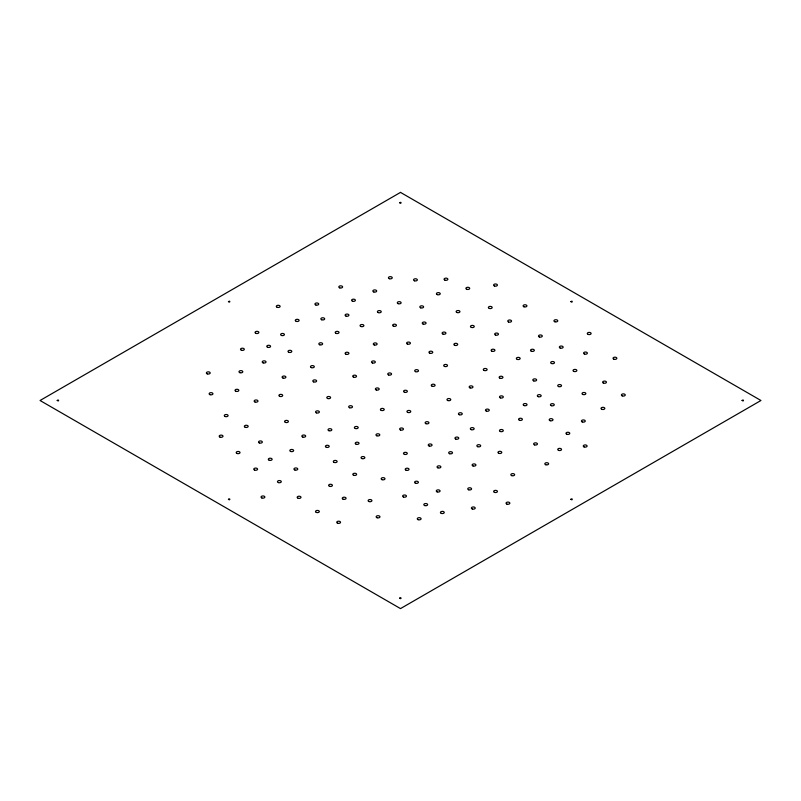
<?xml version="1.0" encoding="UTF-8"?>
<svg xmlns="http://www.w3.org/2000/svg" width="801" height="801" viewBox="0 0 801 801"><rect width="100%" height="100%" fill="white"/><g stroke="black" fill="none" stroke-linecap="round" stroke-linejoin="round"><path stroke-width="1.2" d="M57.231 400.45C59.014 402.262 59.174 398.778 57.231 400.45M228.445 301.597C229.937 303.469 230.678 299.964 228.445 301.597M228.445 499.303C230.097 501.096 230.558 497.691 228.455 499.253M399.659 202.753C401.171 204.585 401.922 201.201 399.669 202.703M399.659 598.147C401.351 599.939 401.722 596.555 399.669 598.097M570.873 301.597C572.365 303.469 573.105 299.964 570.873 301.597M570.873 499.303C572.525 501.096 572.985 497.691 570.883 499.253M742.086 400.45C743.869 402.262 744.029 398.778 742.086 400.45M400.5 192.4L40.05 400.5L400.5 608.6L760.95 400.5L400.5 192.4M225.091 416.5A1.912 1.101 0 0 0 228.095 415.709A1.912 1.101 0 0 0 225.401 414.598A1.912 1.101 0 0 0 225.091 416.5M582.237 421.937A1.912 1.101 0 0 0 585.251 421.146A1.912 1.101 0 0 0 582.557 420.034A1.912 1.101 0 0 0 582.237 421.937M489.321 308.445A1.912 1.101 0 0 0 492.184 307.494A1.912 1.101 0 0 0 489.321 306.533A1.912 1.101 0 0 0 489.321 308.445M582.828 394.472A1.912 1.101 0 0 0 585.841 393.681A1.912 1.101 0 0 0 583.148 392.57A1.912 1.101 0 0 0 582.828 394.472M603.413 383.088A1.912 1.101 0 0 0 606.427 382.297A1.912 1.101 0 0 0 603.734 381.186A1.912 1.101 0 0 0 603.413 383.088M495.509 335.058A1.912 1.101 0 0 0 498.452 334.187A1.912 1.101 0 0 0 495.669 333.156A1.912 1.101 0 0 0 495.509 335.058M601.972 409.371A1.912 1.101 0 0 0 604.835 408.41A1.912 1.101 0 0 0 601.972 407.459A1.912 1.101 0 0 0 601.972 409.371M584.079 446.928A1.912 1.101 0 0 0 587.093 446.127A1.912 1.101 0 0 0 584.39 445.026A1.912 1.101 0 0 0 584.079 446.928M494.387 285.977A1.912 1.101 0 0 0 497.401 285.186A1.912 1.101 0 0 0 494.708 284.075A1.912 1.101 0 0 0 494.387 285.977M551.468 363.514A1.912 1.101 0 0 0 554.482 362.723A1.912 1.101 0 0 0 551.789 361.611A1.912 1.101 0 0 0 551.468 363.514M560.209 348.055A1.912 1.101 0 0 0 563.153 347.183A1.912 1.101 0 0 0 560.37 346.152A1.912 1.101 0 0 0 560.209 348.055M508.545 321.982A1.912 1.101 0 0 0 511.559 321.191A1.912 1.101 0 0 0 508.865 320.08A1.912 1.101 0 0 0 508.545 321.982M573.997 371.464A1.912 1.101 0 0 0 576.87 370.513A1.912 1.101 0 0 0 573.997 369.551A1.912 1.101 0 0 0 573.997 371.464M584.51 354.082A1.912 1.101 0 0 0 587.373 353.131A1.912 1.101 0 0 0 584.51 352.17A1.912 1.101 0 0 0 584.51 354.082M539.353 336.971A1.912 1.101 0 0 0 542.297 336.1A1.912 1.101 0 0 0 539.514 335.068A1.912 1.101 0 0 0 539.353 336.971M566.838 434.272A1.912 1.101 0 0 0 569.781 433.401A1.912 1.101 0 0 0 566.998 432.37A1.912 1.101 0 0 0 566.838 434.272M523.914 306.773A1.912 1.101 0 0 0 526.918 305.982A1.912 1.101 0 0 0 524.224 304.871A1.912 1.101 0 0 0 523.914 306.773M554.893 321.782A1.912 1.101 0 0 0 557.766 320.821A1.912 1.101 0 0 0 554.893 319.869A1.912 1.101 0 0 0 554.893 321.782M352.53 301.226A1.912 1.101 0 0 0 355.394 300.275A1.912 1.101 0 0 0 352.53 299.314A1.912 1.101 0 0 0 352.53 301.226M531.313 351.228A1.912 1.101 0 0 0 534.327 350.427A1.912 1.101 0 0 0 531.634 349.326A1.912 1.101 0 0 0 531.313 351.228M261.847 497.952A1.912 1.101 0 0 0 264.861 497.151A1.912 1.101 0 0 0 262.157 496.049A1.912 1.101 0 0 0 261.847 497.952M277.186 307.314A1.912 1.101 0 0 0 280.13 306.443A1.912 1.101 0 0 0 277.346 305.401A1.912 1.101 0 0 0 277.186 307.314M389.386 278.718A1.912 1.101 0 0 0 392.26 277.757A1.912 1.101 0 0 0 389.386 276.806A1.912 1.101 0 0 0 389.386 278.718M613.906 359.208A1.912 1.101 0 0 0 616.85 358.337A1.912 1.101 0 0 0 614.067 357.296A1.912 1.101 0 0 0 613.906 359.208M622.227 395.884A1.912 1.101 0 0 0 625.241 395.093A1.912 1.101 0 0 0 622.547 393.982A1.912 1.101 0 0 0 622.227 395.884M588.254 334.448A1.912 1.101 0 0 0 591.118 333.486A1.912 1.101 0 0 0 588.254 332.535A1.912 1.101 0 0 0 588.254 334.448M210.002 394.683A1.912 1.101 0 0 0 212.946 393.812A1.912 1.101 0 0 0 210.162 392.78A1.912 1.101 0 0 0 210.002 394.683M239.94 372.695A1.912 1.101 0 0 0 242.813 371.744A1.912 1.101 0 0 0 239.94 370.783A1.912 1.101 0 0 0 239.94 372.695M283.043 378.072A1.912 1.101 0 0 0 285.907 377.121A1.912 1.101 0 0 0 283.043 376.17A1.912 1.101 0 0 0 283.043 378.072M207.249 373.877A1.912 1.101 0 0 0 210.192 373.006A1.912 1.101 0 0 0 207.409 371.964A1.912 1.101 0 0 0 207.249 373.877M235.975 391.329A1.912 1.101 0 0 0 238.838 390.367A1.912 1.101 0 0 0 235.975 389.416A1.912 1.101 0 0 0 235.975 391.329M254.958 401.972A1.912 1.101 0 0 0 257.972 401.171A1.912 1.101 0 0 0 255.269 400.069A1.912 1.101 0 0 0 254.958 401.972M245.156 427.253A1.912 1.101 0 0 0 248.17 426.462A1.912 1.101 0 0 0 245.476 425.351A1.912 1.101 0 0 0 245.156 427.253M279.689 396.355A1.912 1.101 0 0 0 282.703 395.564A1.912 1.101 0 0 0 280.01 394.452A1.912 1.101 0 0 0 279.689 396.355M311.289 367.599A1.912 1.101 0 0 0 314.302 366.808A1.912 1.101 0 0 0 311.609 365.697A1.912 1.101 0 0 0 311.289 367.599M285.386 422.377A1.912 1.101 0 0 0 288.4 421.576A1.912 1.101 0 0 0 285.697 420.475A1.912 1.101 0 0 0 285.386 422.377M263.169 362.893A1.912 1.101 0 0 0 266.032 361.942A1.912 1.101 0 0 0 263.169 360.991A1.912 1.101 0 0 0 263.169 362.893M302.798 437.066A1.912 1.101 0 0 0 305.672 436.104A1.912 1.101 0 0 0 302.798 435.153A1.912 1.101 0 0 0 302.798 437.066M288.951 352.36A1.912 1.101 0 0 0 291.814 351.399A1.912 1.101 0 0 0 288.951 350.448A1.912 1.101 0 0 0 288.951 352.36M259.324 442.933A1.912 1.101 0 0 0 262.338 442.142A1.912 1.101 0 0 0 259.644 441.031A1.912 1.101 0 0 0 259.324 442.933M316.425 412.875A1.912 1.101 0 0 0 319.369 412.004A1.912 1.101 0 0 0 316.585 410.963A1.912 1.101 0 0 0 316.425 412.875M290.703 451.484A1.912 1.101 0 0 0 293.647 450.603A1.912 1.101 0 0 0 290.863 449.571A1.912 1.101 0 0 0 290.703 451.484M353.501 377.151A1.912 1.101 0 0 0 356.515 376.36A1.912 1.101 0 0 0 353.822 375.248A1.912 1.101 0 0 0 353.501 377.151M219.985 437.106A1.912 1.101 0 0 0 222.998 436.315A1.912 1.101 0 0 0 220.305 435.203A1.912 1.101 0 0 0 219.985 437.106M313.602 381.877A1.912 1.101 0 0 0 316.615 381.086A1.912 1.101 0 0 0 313.922 379.974A1.912 1.101 0 0 0 313.602 381.877M237.156 453.516A1.912 1.101 0 0 0 240.03 452.565A1.912 1.101 0 0 0 237.156 451.604A1.912 1.101 0 0 0 237.156 453.516M346.072 354.272A1.912 1.101 0 0 0 348.936 353.321A1.912 1.101 0 0 0 346.072 352.36A1.912 1.101 0 0 0 346.072 354.272M355.334 428.515A1.912 1.101 0 0 0 358.207 427.564A1.912 1.101 0 0 0 355.334 426.603A1.912 1.101 0 0 0 355.334 428.515M327.739 398.538A1.912 1.101 0 0 0 330.603 397.586A1.912 1.101 0 0 0 327.739 396.625A1.912 1.101 0 0 0 327.739 398.538M269.196 460.235A1.912 1.101 0 0 0 272.14 459.353A1.912 1.101 0 0 0 269.346 458.322A1.912 1.101 0 0 0 269.196 460.235M349.626 407.759A1.912 1.101 0 0 0 352.5 406.808A1.912 1.101 0 0 0 349.626 405.847A1.912 1.101 0 0 0 349.626 407.759M376.32 389.987A1.912 1.101 0 0 0 379.193 389.026A1.912 1.101 0 0 0 376.32 388.074A1.912 1.101 0 0 0 376.32 389.987M294.898 470.007A1.912 1.101 0 0 0 297.772 469.046A1.912 1.101 0 0 0 294.898 468.094A1.912 1.101 0 0 0 294.898 470.007M254.558 470.077A1.912 1.101 0 0 0 257.572 469.286A1.912 1.101 0 0 0 254.878 468.174A1.912 1.101 0 0 0 254.558 470.077M267.714 347.324A1.912 1.101 0 0 0 270.578 346.372A1.912 1.101 0 0 0 267.714 345.411A1.912 1.101 0 0 0 267.714 347.324M334.117 462.407A1.912 1.101 0 0 0 337.131 461.616A1.912 1.101 0 0 0 334.438 460.505A1.912 1.101 0 0 0 334.117 462.407M326.357 447.308A1.912 1.101 0 0 0 329.221 446.357A1.912 1.101 0 0 0 326.357 445.406A1.912 1.101 0 0 0 326.357 447.308M298.122 498.262A1.912 1.101 0 0 0 300.996 497.311A1.912 1.101 0 0 0 298.132 496.35A1.912 1.101 0 0 0 298.122 498.262M404.505 392.28A1.912 1.101 0 0 0 407.369 391.329A1.912 1.101 0 0 0 404.505 390.377A1.912 1.101 0 0 0 404.505 392.28M381.226 410.392A1.912 1.101 0 0 0 384.23 409.601A1.912 1.101 0 0 0 381.536 408.49A1.912 1.101 0 0 0 381.226 410.392M372.455 362.973A1.912 1.101 0 0 0 375.319 362.022A1.912 1.101 0 0 0 372.455 361.061A1.912 1.101 0 0 0 372.455 362.973M425.932 423.679A1.912 1.101 0 0 0 428.946 422.888A1.912 1.101 0 0 0 426.252 421.777A1.912 1.101 0 0 0 425.932 423.679M336.009 333.356A1.912 1.101 0 0 0 339.023 332.565A1.912 1.101 0 0 0 336.33 331.454A1.912 1.101 0 0 0 336.009 333.356M316.315 512.42A1.912 1.101 0 0 0 319.329 511.619A1.912 1.101 0 0 0 316.635 510.517A1.912 1.101 0 0 0 316.315 512.42M415.499 371.644A1.912 1.101 0 0 0 418.502 370.843A1.912 1.101 0 0 0 415.809 369.742A1.912 1.101 0 0 0 415.499 371.644M374.257 344.961A1.912 1.101 0 0 0 377.121 343.999A1.912 1.101 0 0 0 374.257 343.048A1.912 1.101 0 0 0 374.257 344.961M278.428 482.602A1.912 1.101 0 0 0 281.291 481.641A1.912 1.101 0 0 0 278.428 480.69A1.912 1.101 0 0 0 278.428 482.602M362.002 458.603A1.912 1.101 0 0 0 364.866 457.641A1.912 1.101 0 0 0 362.002 456.69A1.912 1.101 0 0 0 362.002 458.603M407.389 344.05A1.912 1.101 0 0 0 410.402 343.259A1.912 1.101 0 0 0 407.709 342.147A1.912 1.101 0 0 0 407.389 344.05M393.481 326.207A1.912 1.101 0 0 0 396.425 325.336A1.912 1.101 0 0 0 393.641 324.305A1.912 1.101 0 0 0 393.481 326.207M382.047 479.679A1.912 1.101 0 0 0 384.991 478.798A1.912 1.101 0 0 0 382.207 477.766A1.912 1.101 0 0 0 382.047 479.679M406.097 470.227A1.912 1.101 0 0 0 409.041 469.346A1.912 1.101 0 0 0 406.257 468.315A1.912 1.101 0 0 0 406.097 470.227M343.058 499.183A1.912 1.101 0 0 0 346.072 498.392A1.912 1.101 0 0 0 343.379 497.281A1.912 1.101 0 0 0 343.058 499.183M281.562 335.499A1.912 1.101 0 0 0 284.425 334.548A1.912 1.101 0 0 0 281.562 333.596A1.912 1.101 0 0 0 281.562 335.499M329.561 486.327A1.912 1.101 0 0 0 332.425 485.376A1.912 1.101 0 0 0 329.561 484.415A1.912 1.101 0 0 0 329.561 486.327M432.069 386.182A1.912 1.101 0 0 0 435.083 385.391A1.912 1.101 0 0 0 432.38 384.28A1.912 1.101 0 0 0 432.069 386.182M420.675 307.834A1.912 1.101 0 0 0 423.619 306.963A1.912 1.101 0 0 0 420.835 305.932A1.912 1.101 0 0 0 420.675 307.834M360.871 326.498A1.912 1.101 0 0 0 363.884 325.707A1.912 1.101 0 0 0 361.191 324.595A1.912 1.101 0 0 0 360.871 326.498M423.048 324.005A1.912 1.101 0 0 0 426.062 323.214A1.912 1.101 0 0 0 423.369 322.102A1.912 1.101 0 0 0 423.048 324.005M337.531 523.193A1.912 1.101 0 0 0 340.535 522.402A1.912 1.101 0 0 0 337.842 521.291A1.912 1.101 0 0 0 337.531 523.193M368.911 501.526A1.912 1.101 0 0 0 371.924 500.725A1.912 1.101 0 0 0 369.231 499.624A1.912 1.101 0 0 0 368.911 501.526M321.662 319.759A1.912 1.101 0 0 0 324.665 318.968A1.912 1.101 0 0 0 321.972 317.857A1.912 1.101 0 0 0 321.662 319.759M388.685 374.988A1.912 1.101 0 0 0 391.559 374.027A1.912 1.101 0 0 0 388.685 373.076A1.912 1.101 0 0 0 388.685 374.988M403.424 497A1.912 1.101 0 0 0 406.437 496.199A1.912 1.101 0 0 0 403.734 495.098A1.912 1.101 0 0 0 403.424 497M400.58 430.027A1.912 1.101 0 0 0 403.444 429.076A1.912 1.101 0 0 0 400.58 428.114A1.912 1.101 0 0 0 400.58 430.027M319.779 344.81A1.912 1.101 0 0 0 322.643 343.849A1.912 1.101 0 0 0 319.779 342.898A1.912 1.101 0 0 0 319.779 344.81M353.752 475.313A1.912 1.101 0 0 0 356.625 474.352A1.912 1.101 0 0 0 353.752 473.401A1.912 1.101 0 0 0 353.752 475.313M296.25 321.361A1.912 1.101 0 0 0 299.113 320.41A1.912 1.101 0 0 0 296.25 319.449A1.912 1.101 0 0 0 296.25 321.361M241.451 350.257A1.912 1.101 0 0 0 244.315 349.296A1.912 1.101 0 0 0 241.451 348.345A1.912 1.101 0 0 0 241.451 350.257M447.829 400.55A1.912 1.101 0 0 0 450.773 399.679A1.912 1.101 0 0 0 447.989 398.648A1.912 1.101 0 0 0 447.829 400.55M415.449 483.213A1.912 1.101 0 0 0 418.392 482.342A1.912 1.101 0 0 0 415.609 481.301A1.912 1.101 0 0 0 415.449 483.213M376.77 435.774A1.912 1.101 0 0 0 379.784 434.983A1.912 1.101 0 0 0 377.091 433.872A1.912 1.101 0 0 0 376.77 435.774M404.435 454.357A1.912 1.101 0 0 0 407.298 453.406A1.912 1.101 0 0 0 404.435 452.445A1.912 1.101 0 0 0 404.435 454.357M328.881 430.698A1.912 1.101 0 0 0 331.824 429.827A1.912 1.101 0 0 0 329.041 428.795A1.912 1.101 0 0 0 328.881 430.698M378.222 312.59A1.912 1.101 0 0 0 381.236 311.799A1.912 1.101 0 0 0 378.533 310.688A1.912 1.101 0 0 0 378.222 312.59M407.899 412.485A1.912 1.101 0 0 0 410.763 411.534A1.912 1.101 0 0 0 407.899 410.573A1.912 1.101 0 0 0 407.899 412.485M398.107 303.659A1.912 1.101 0 0 0 401.121 302.868A1.912 1.101 0 0 0 398.427 301.757A1.912 1.101 0 0 0 398.107 303.659M444.495 366.427A1.912 1.101 0 0 0 447.509 365.636A1.912 1.101 0 0 0 444.805 364.525A1.912 1.101 0 0 0 444.495 366.427M346.062 316.115A1.912 1.101 0 0 0 348.936 315.163A1.912 1.101 0 0 0 346.062 314.202A1.912 1.101 0 0 0 346.062 316.115M437.136 491.884A1.912 1.101 0 0 0 440.079 491.013A1.912 1.101 0 0 0 437.296 489.982A1.912 1.101 0 0 0 437.136 491.884M470.117 387.914A1.912 1.101 0 0 0 472.98 386.963A1.912 1.101 0 0 0 470.117 386.002A1.912 1.101 0 0 0 470.117 387.914M472.34 509.015A1.912 1.101 0 0 0 475.213 508.064A1.912 1.101 0 0 0 472.34 507.103A1.912 1.101 0 0 0 472.34 509.015M377.111 517.756A1.912 1.101 0 0 0 379.974 516.805A1.912 1.101 0 0 0 377.111 515.844A1.912 1.101 0 0 0 377.111 517.756M315.864 305.011A1.912 1.101 0 0 0 318.728 304.06A1.912 1.101 0 0 0 315.864 303.108A1.912 1.101 0 0 0 315.864 305.011M454.678 345.301A1.912 1.101 0 0 0 457.691 344.51A1.912 1.101 0 0 0 454.998 343.399A1.912 1.101 0 0 0 454.678 345.301M373.797 291.964A1.912 1.101 0 0 0 376.67 291.013A1.912 1.101 0 0 0 373.797 290.052A1.912 1.101 0 0 0 373.797 291.964M441.311 513.401A1.912 1.101 0 0 0 444.255 512.52A1.912 1.101 0 0 0 441.461 511.489A1.912 1.101 0 0 0 441.311 513.401M437.857 467.824A1.912 1.101 0 0 0 440.87 467.033A1.912 1.101 0 0 0 438.177 465.922A1.912 1.101 0 0 0 437.857 467.824M418.072 519.669A1.912 1.101 0 0 0 421.086 518.868A1.912 1.101 0 0 0 418.392 517.766A1.912 1.101 0 0 0 418.072 519.669M456.93 312.51A1.912 1.101 0 0 0 459.934 311.719A1.912 1.101 0 0 0 457.241 310.608A1.912 1.101 0 0 0 456.93 312.51M468.705 489.822A1.912 1.101 0 0 0 471.579 488.86A1.912 1.101 0 0 0 468.705 487.909A1.912 1.101 0 0 0 468.705 489.822M466.833 289.331A1.912 1.101 0 0 0 469.706 288.38A1.912 1.101 0 0 0 466.833 287.429A1.912 1.101 0 0 0 466.833 289.331M486.407 411.133A1.912 1.101 0 0 0 489.271 410.172A1.912 1.101 0 0 0 486.407 409.221A1.912 1.101 0 0 0 486.407 411.133M500.094 378.272A1.912 1.101 0 0 0 502.958 377.321A1.912 1.101 0 0 0 500.094 376.36A1.912 1.101 0 0 0 500.094 378.272M506.843 504.069A1.912 1.101 0 0 0 509.857 503.278A1.912 1.101 0 0 0 507.163 502.167A1.912 1.101 0 0 0 506.843 504.069M339.754 287.879A1.912 1.101 0 0 0 342.618 286.918A1.912 1.101 0 0 0 339.754 285.967A1.912 1.101 0 0 0 339.754 287.879M449.631 453.726A1.912 1.101 0 0 0 452.505 452.775A1.912 1.101 0 0 0 449.631 451.814A1.912 1.101 0 0 0 449.631 453.726M429.196 446.007A1.912 1.101 0 0 0 432.059 445.056A1.912 1.101 0 0 0 429.196 444.094A1.912 1.101 0 0 0 429.196 446.007M484.114 370.462A1.912 1.101 0 0 0 487.128 369.672A1.912 1.101 0 0 0 484.435 368.56A1.912 1.101 0 0 0 484.114 370.462M356.175 444.245A1.912 1.101 0 0 0 359.038 443.283A1.912 1.101 0 0 0 356.175 442.332A1.912 1.101 0 0 0 356.175 444.245M519.509 420.295A1.912 1.101 0 0 0 522.382 419.334A1.912 1.101 0 0 0 519.509 418.382A1.912 1.101 0 0 0 519.509 420.295M471.208 429.646A1.912 1.101 0 0 0 474.152 428.775A1.912 1.101 0 0 0 471.368 427.734A1.912 1.101 0 0 0 471.208 429.646M429.747 353.171A1.912 1.101 0 0 0 432.76 352.38A1.912 1.101 0 0 0 430.067 351.269A1.912 1.101 0 0 0 429.747 353.171M459.243 414.718A1.912 1.101 0 0 0 462.257 413.927A1.912 1.101 0 0 0 459.564 412.815A1.912 1.101 0 0 0 459.243 414.718M524.164 405.596A1.912 1.101 0 0 0 527.038 404.645A1.912 1.101 0 0 0 524.164 403.684A1.912 1.101 0 0 0 524.164 405.596M437.226 294.618A1.912 1.101 0 0 0 440.24 293.827A1.912 1.101 0 0 0 437.546 292.715A1.912 1.101 0 0 0 437.226 294.618M414.497 280.811A1.912 1.101 0 0 0 417.361 279.859A1.912 1.101 0 0 0 414.497 278.908A1.912 1.101 0 0 0 414.497 280.811M455.749 439.048A1.912 1.101 0 0 0 458.753 438.257A1.912 1.101 0 0 0 456.059 437.146A1.912 1.101 0 0 0 455.749 439.048M534.567 444.895A1.912 1.101 0 0 0 537.431 443.944A1.912 1.101 0 0 0 534.567 442.983A1.912 1.101 0 0 0 534.567 444.895M500.365 397.877A1.912 1.101 0 0 0 503.308 397.006A1.912 1.101 0 0 0 500.525 395.974A1.912 1.101 0 0 0 500.365 397.877M498.763 453.306A1.912 1.101 0 0 0 501.776 452.515A1.912 1.101 0 0 0 499.073 451.404A1.912 1.101 0 0 0 498.763 453.306M473.071 465.972A1.912 1.101 0 0 0 475.934 465.021A1.912 1.101 0 0 0 473.071 464.059A1.912 1.101 0 0 0 473.071 465.972M533.766 380.916A1.912 1.101 0 0 0 536.63 379.964A1.912 1.101 0 0 0 533.766 379.003A1.912 1.101 0 0 0 533.766 380.916M445.016 280.19A1.912 1.101 0 0 0 447.879 279.229A1.912 1.101 0 0 0 445.016 278.277A1.912 1.101 0 0 0 445.016 280.19M511.639 475.614A1.912 1.101 0 0 0 514.653 474.823A1.912 1.101 0 0 0 511.949 473.711A1.912 1.101 0 0 0 511.639 475.614M500.285 431.499A1.912 1.101 0 0 0 503.288 430.708A1.912 1.101 0 0 0 500.595 429.596A1.912 1.101 0 0 0 500.285 431.499M255.849 333.336A1.912 1.101 0 0 0 258.863 332.545A1.912 1.101 0 0 0 256.16 331.434A1.912 1.101 0 0 0 255.849 333.336M491.924 351.188A1.912 1.101 0 0 0 494.938 350.397A1.912 1.101 0 0 0 492.245 349.286A1.912 1.101 0 0 0 491.924 351.188M551.318 405.686A1.912 1.101 0 0 0 554.262 404.805A1.912 1.101 0 0 0 551.478 403.774A1.912 1.101 0 0 0 551.318 405.686M494.437 492.345A1.912 1.101 0 0 0 497.441 491.554A1.912 1.101 0 0 0 494.748 490.442A1.912 1.101 0 0 0 494.437 492.345M538.292 396.685A1.912 1.101 0 0 0 541.166 395.724A1.912 1.101 0 0 0 538.292 394.773A1.912 1.101 0 0 0 538.292 396.685M443.063 334.117A1.912 1.101 0 0 0 445.937 333.166A1.912 1.101 0 0 0 443.063 332.205A1.912 1.101 0 0 0 443.063 334.117M545.771 464.76A1.912 1.101 0 0 0 548.635 463.809A1.912 1.101 0 0 0 545.771 462.848A1.912 1.101 0 0 0 545.771 464.76M517.296 359.419A1.912 1.101 0 0 0 520.169 358.468A1.912 1.101 0 0 0 517.296 357.506A1.912 1.101 0 0 0 517.296 359.419M471.409 327.449A1.912 1.101 0 0 0 474.272 326.498A1.912 1.101 0 0 0 471.409 325.536A1.912 1.101 0 0 0 471.409 327.449M558.587 386.573A1.912 1.101 0 0 0 561.531 385.702A1.912 1.101 0 0 0 558.748 384.67A1.912 1.101 0 0 0 558.587 386.573M550.147 420.715A1.912 1.101 0 0 0 553.01 419.764A1.912 1.101 0 0 0 550.147 418.803A1.912 1.101 0 0 0 550.147 420.715M477.656 446.678A1.912 1.101 0 0 0 480.67 445.887A1.912 1.101 0 0 0 477.967 444.775A1.912 1.101 0 0 0 477.656 446.678M424.77 505.581A1.912 1.101 0 0 0 427.634 504.62A1.912 1.101 0 0 0 424.77 503.669A1.912 1.101 0 0 0 424.77 505.581M558.597 450.382A1.912 1.101 0 0 0 561.541 449.511A1.912 1.101 0 0 0 558.758 448.48A1.912 1.101 0 0 0 558.597 450.382"/></g></svg>
